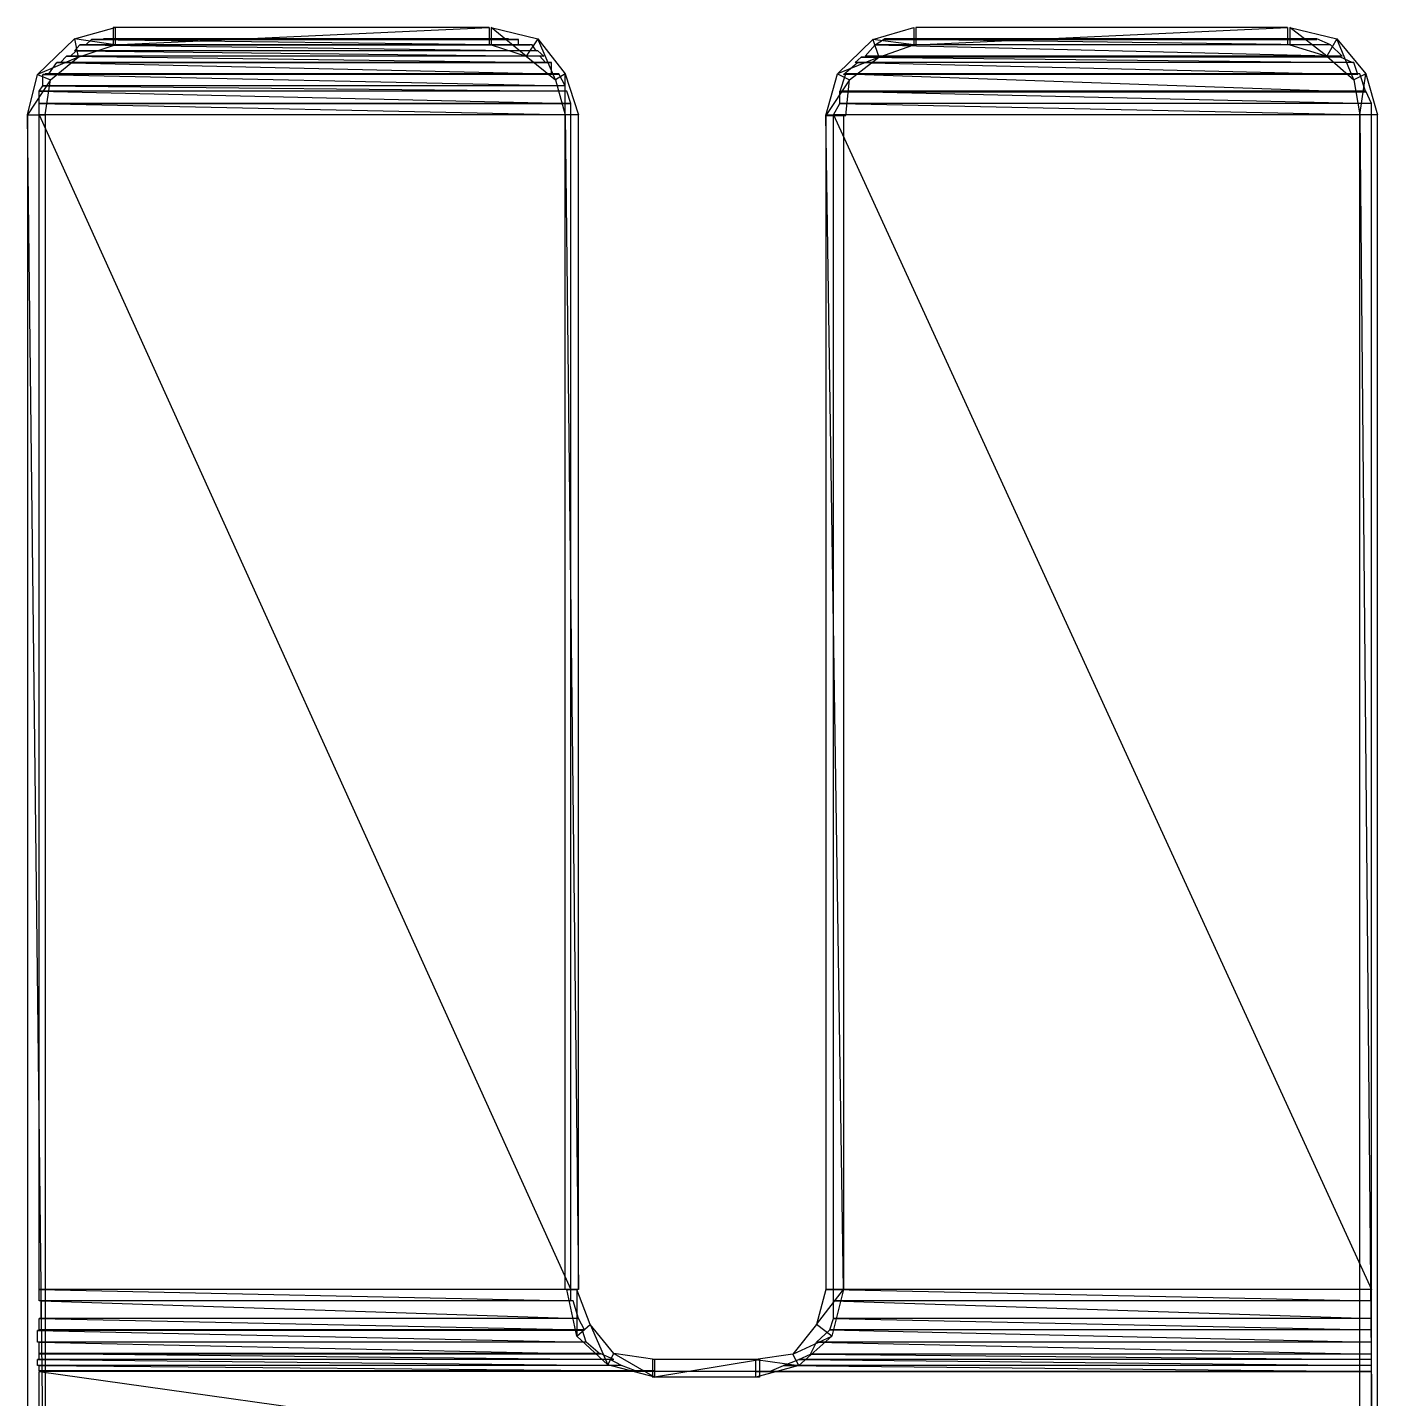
# Model space of a CAD drawing. Header units: millimetres. Extents: x 10 to 831, y 7 to 587.
# Drawn here: x 756.913 to 759.358, y 87.386 to 89.87 of the extents above; entities that cross this region are included whole.
import ezdxf

# ---------------------------------------------------------------- set-up
doc = ezdxf.new("R2010")
doc.units = ezdxf.units.MM
doc.layers.get('0').update_dxf_attribs({"linetype": 'CONTINUOUS'})

msp = doc.modelspace()

# ---------------------------------------------------------------- linework, layer by layer
at = {"color": 0}
for p, q in [((756.998, 89.8493), (757.072, 89.8701)), ((756.998, 89.8493), (757.072, 89.8701)), ((757.068, 89.8701), (757.068, 89.8384)), ((757.068, 89.8384), (757.749, 89.8701)), ((757.749, 89.8701), (757.068, 89.8701)), ((757.068, 89.8384), (757.749, 89.8701)), ((757.068, 89.8701), (757.068, 89.8384)), ((757.068, 89.8384), (757.749, 89.8701)), ((757.749, 89.8701), (757.068, 89.8701)), ((757.068, 89.8384), (757.749, 89.8701)), ((757.072, 89.8701), (757.072, 89.8384)), ((757.072, 89.8701), (757.072, 89.8384)), ((757.749, 89.8701), (757.749, 89.8384)), ((757.749, 89.8701), (757.749, 89.8384)), ((757.816, 89.8179), (757.753, 89.8701)), ((757.753, 89.8701), (757.837, 89.8493)), ((757.816, 89.8179), (757.753, 89.8701)), ((757.753, 89.8701), (757.753, 89.8384)), ((757.816, 89.8179), (757.753, 89.8701)), ((757.753, 89.8701), (757.837, 89.8493)), ((757.816, 89.8179), (757.753, 89.8701)), ((757.753, 89.8701), (757.753, 89.8384)), ((758.444, 89.8483), (758.518, 89.8701)), ((758.444, 89.8483), (758.518, 89.8701)), ((758.518, 89.8701), (758.518, 89.8384)), ((758.518, 89.8701), (758.518, 89.8384)), ((758.522, 89.8701), (758.522, 89.8384)), ((758.522, 89.8384), (759.195, 89.8701)), ((759.195, 89.8701), (758.522, 89.8701)), ((758.522, 89.8384), (759.195, 89.8701)), ((758.522, 89.8701), (758.522, 89.8384)), ((758.522, 89.8384), (759.195, 89.8701)), ((759.195, 89.8701), (758.522, 89.8701)), ((758.522, 89.8384), (759.195, 89.8701)), ((759.195, 89.8701), (759.195, 89.8384)), ((759.195, 89.8701), (759.195, 89.8384)), ((759.266, 89.8179), (759.199, 89.8701)), ((759.199, 89.8701), (759.284, 89.8493)), ((759.266, 89.8179), (759.199, 89.8701)), ((759.199, 89.8701), (759.199, 89.8384)), ((759.266, 89.8179), (759.199, 89.8701)), ((759.199, 89.8701), (759.284, 89.8493)), ((759.266, 89.8179), (759.199, 89.8701)), ((759.199, 89.8701), (759.199, 89.8384)), ((756.931, 89.7848), (756.998, 89.8493)), ((756.931, 89.7848), (756.998, 89.8493)), ((757.072, 89.8384), (756.998, 89.8493)), ((757.072, 89.8384), (756.998, 89.8493)), ((756.998, 89.8493), (757.005, 89.8165)), ((756.998, 89.8493), (757.005, 89.8165)), ((757.072, 89.8384), (756.998, 89.8493)), ((757.072, 89.8384), (756.998, 89.8493)), ((756.998, 89.8493), (757.005, 89.8165)), ((756.998, 89.8493), (757.005, 89.8165)), ((756.998, 89.8275), (757.008, 89.8384)), ((757.005, 89.8165), (757.072, 89.8384)), ((757.005, 89.8165), (757.072, 89.8384)), ((757.827, 89.8384), (757.008, 89.8384)), ((757.008, 89.8384), (757.834, 89.8275)), ((757.008, 89.8384), (757.834, 89.8275)), ((757.827, 89.8384), (757.008, 89.8384)), ((757.008, 89.8384), (757.834, 89.8275)), ((757.008, 89.8384), (757.834, 89.8275)), ((757.823, 89.8384), (757.012, 89.8384)), ((757.823, 89.8384), (757.012, 89.8384)), ((757.012, 89.8384), (757.019, 89.8384)), ((757.019, 89.8384), (757.029, 89.8483)), ((757.802, 89.8384), (757.019, 89.8384)), ((757.802, 89.8384), (757.019, 89.8384)), ((757.798, 89.8384), (757.019, 89.8384)), ((757.019, 89.8384), (757.823, 89.8384)), ((757.019, 89.8384), (757.823, 89.8384)), ((757.798, 89.8384), (757.019, 89.8384)), ((757.019, 89.8384), (757.823, 89.8384)), ((757.019, 89.8384), (757.823, 89.8384)), ((757.802, 89.8483), (757.029, 89.8483)), ((757.802, 89.8483), (757.029, 89.8483)), ((757.029, 89.8483), (757.047, 89.8483)), ((757.802, 89.8483), (757.029, 89.8483)), ((757.029, 89.8483), (757.802, 89.8384)), ((757.029, 89.8483), (757.802, 89.8384)), ((757.802, 89.8483), (757.029, 89.8483)), ((757.029, 89.8483), (757.802, 89.8384)), ((757.029, 89.8483), (757.802, 89.8384)), ((757.777, 89.8483), (757.047, 89.8483)), ((757.047, 89.8483), (757.802, 89.8483)), ((757.047, 89.8483), (757.802, 89.8483)), ((757.777, 89.8483), (757.047, 89.8483)), ((757.047, 89.8483), (757.802, 89.8483)), ((757.047, 89.8483), (757.802, 89.8483)), ((757.774, 89.8493), (757.051, 89.8493)), ((757.774, 89.8493), (757.051, 89.8493)), ((757.051, 89.8493), (757.075, 89.8493)), ((757.784, 89.8493), (757.054, 89.8493)), ((757.054, 89.8493), (757.784, 89.8493)), ((757.784, 89.8493), (757.054, 89.8493)), ((757.054, 89.8493), (757.774, 89.8493)), ((757.784, 89.8493), (757.054, 89.8493)), ((757.054, 89.8493), (757.784, 89.8493)), ((757.784, 89.8493), (757.054, 89.8493)), ((757.054, 89.8493), (757.774, 89.8493)), ((757.749, 89.8384), (757.068, 89.8384)), ((757.749, 89.8493), (757.075, 89.8493)), ((757.075, 89.8493), (757.774, 89.8493)), ((757.075, 89.8493), (757.774, 89.8493)), ((757.749, 89.8493), (757.075, 89.8493)), ((757.075, 89.8493), (757.774, 89.8493)), ((757.075, 89.8493), (757.774, 89.8493)), ((757.774, 89.8493), (757.749, 89.8493)), ((757.774, 89.8493), (757.749, 89.8493)), ((757.753, 89.8384), (757.816, 89.8179)), ((757.774, 89.8493), (757.784, 89.8493)), ((757.802, 89.8483), (757.777, 89.8483)), ((757.802, 89.8483), (757.777, 89.8483)), ((757.784, 89.8493), (757.784, 89.8493)), ((757.784, 89.8493), (757.784, 89.8493)), ((757.823, 89.8384), (757.798, 89.8384)), ((757.823, 89.8384), (757.798, 89.8384)), ((757.802, 89.8384), (757.802, 89.8483)), ((757.802, 89.8384), (757.802, 89.8483)), ((757.837, 89.8493), (757.816, 89.8179)), ((757.837, 89.8493), (757.816, 89.8179)), ((757.837, 89.8493), (757.816, 89.8179)), ((757.837, 89.8493), (757.816, 89.8179)), ((757.834, 89.8275), (757.827, 89.8384)), ((757.834, 89.8275), (757.827, 89.8384)), ((757.869, 89.7749), (757.837, 89.8493)), ((757.837, 89.8493), (757.887, 89.7862)), ((757.869, 89.7749), (757.837, 89.8493)), ((757.869, 89.7749), (757.837, 89.8493)), ((757.837, 89.8493), (757.887, 89.7862)), ((757.869, 89.7749), (757.837, 89.8493)), ((758.38, 89.7862), (758.444, 89.8483)), ((758.38, 89.7862), (758.444, 89.8483)), ((758.43, 89.8179), (758.448, 89.8384)), ((758.518, 89.8384), (758.444, 89.8483)), ((758.518, 89.8384), (758.444, 89.8483)), ((758.444, 89.8483), (758.455, 89.8165)), ((758.444, 89.8483), (758.455, 89.8165)), ((758.518, 89.8384), (758.444, 89.8483)), ((758.518, 89.8384), (758.444, 89.8483)), ((758.444, 89.8483), (758.455, 89.8165)), ((758.444, 89.8483), (758.455, 89.8165)), ((758.448, 89.8384), (758.465, 89.8493)), ((759.273, 89.8384), (758.448, 89.8384)), ((759.273, 89.8384), (758.448, 89.8384)), ((759.273, 89.8384), (758.448, 89.8384)), ((758.448, 89.8384), (759.294, 89.8179)), ((758.448, 89.8384), (759.294, 89.8179)), ((759.273, 89.8384), (758.448, 89.8384)), ((758.448, 89.8384), (759.294, 89.8179)), ((758.448, 89.8384), (759.294, 89.8179)), ((758.455, 89.8165), (758.518, 89.8384)), ((758.455, 89.8165), (758.518, 89.8384)), ((759.248, 89.8493), (758.465, 89.8493)), ((758.465, 89.8493), (759.273, 89.8384)), ((758.465, 89.8493), (759.273, 89.8384)), ((759.248, 89.8493), (758.465, 89.8493)), ((758.465, 89.8493), (759.273, 89.8384)), ((758.465, 89.8493), (759.273, 89.8384)), ((759.248, 89.8483), (758.465, 89.8483)), ((759.248, 89.8483), (758.465, 89.8483)), ((758.465, 89.8483), (758.5, 89.8483)), ((759.217, 89.8483), (758.5, 89.8483)), ((758.5, 89.8483), (759.248, 89.8483)), ((758.5, 89.8483), (759.248, 89.8483)), ((759.217, 89.8483), (758.5, 89.8483)), ((758.5, 89.8483), (759.248, 89.8483)), ((758.5, 89.8483), (759.248, 89.8483)), ((759.22, 89.8493), (758.504, 89.8493)), ((759.22, 89.8493), (758.504, 89.8493)), ((758.504, 89.8493), (758.522, 89.8493)), ((759.195, 89.8493), (758.522, 89.8493)), ((758.522, 89.8493), (759.22, 89.8493)), ((758.522, 89.8493), (759.22, 89.8493)), ((759.195, 89.8493), (758.522, 89.8493)), ((758.522, 89.8493), (759.22, 89.8493)), ((758.522, 89.8493), (759.22, 89.8493)), ((759.195, 89.8384), (758.522, 89.8384)), ((759.22, 89.8493), (759.195, 89.8493)), ((759.22, 89.8493), (759.195, 89.8493)), ((759.199, 89.8384), (759.266, 89.8179)), ((759.248, 89.8483), (759.217, 89.8483)), ((759.248, 89.8483), (759.217, 89.8483)), ((759.273, 89.8384), (759.248, 89.8493)), ((759.273, 89.8384), (759.248, 89.8493)), ((759.284, 89.8493), (759.266, 89.8179)), ((759.284, 89.8493), (759.266, 89.8179)), ((759.284, 89.8493), (759.266, 89.8179)), ((759.284, 89.8493), (759.266, 89.8179)), ((759.294, 89.8179), (759.273, 89.8384)), ((759.294, 89.8179), (759.273, 89.8384)), ((759.315, 89.7749), (759.284, 89.8493)), ((759.284, 89.8493), (759.337, 89.7862)), ((759.315, 89.7749), (759.284, 89.8493)), ((759.315, 89.7749), (759.284, 89.8493)), ((759.284, 89.8493), (759.337, 89.7862)), ((759.315, 89.7749), (759.284, 89.8493)), ((757.005, 89.8165), (756.931, 89.7848)), ((757.005, 89.8165), (756.931, 89.7848)), ((757.005, 89.8165), (756.931, 89.7848)), ((757.005, 89.8165), (756.931, 89.7848)), ((756.955, 89.7749), (757.005, 89.8165)), ((756.955, 89.7749), (757.005, 89.8165)), ((756.973, 89.8066), (756.984, 89.8179)), ((757.841, 89.8179), (756.984, 89.8179)), ((756.984, 89.8179), (757.851, 89.8066)), ((756.984, 89.8179), (757.851, 89.8066)), ((757.841, 89.8179), (756.984, 89.8179)), ((756.984, 89.8179), (757.851, 89.8066)), ((756.984, 89.8179), (757.851, 89.8066)), ((756.991, 89.8179), (757.001, 89.8275)), ((757.848, 89.8179), (756.991, 89.8179)), ((757.848, 89.8179), (756.991, 89.8179)), ((757.834, 89.8275), (756.998, 89.8275)), ((757.834, 89.8275), (756.998, 89.8275)), ((757.837, 89.8275), (757.001, 89.8275)), ((757.001, 89.8275), (757.848, 89.8179)), ((757.001, 89.8275), (757.848, 89.8179)), ((757.837, 89.8275), (757.001, 89.8275)), ((757.001, 89.8275), (757.848, 89.8179)), ((757.001, 89.8275), (757.848, 89.8179)), ((757.816, 89.8179), (757.869, 89.7749)), ((757.816, 89.8179), (757.869, 89.7749)), ((757.848, 89.8179), (757.837, 89.8275)), ((757.848, 89.8179), (757.837, 89.8275)), ((757.851, 89.8066), (757.841, 89.8179)), ((757.851, 89.8066), (757.841, 89.8179)), ((758.455, 89.8165), (758.38, 89.7862)), ((758.455, 89.8165), (758.38, 89.7862)), ((758.455, 89.8165), (758.38, 89.7862)), ((758.455, 89.8165), (758.38, 89.7862)), ((758.402, 89.7749), (758.455, 89.8165)), ((758.402, 89.7749), (758.455, 89.8165)), ((758.412, 89.8066), (758.423, 89.8165)), ((759.291, 89.8165), (758.423, 89.8165)), ((758.423, 89.8165), (759.312, 89.8066)), ((758.423, 89.8165), (759.312, 89.8066)), ((759.291, 89.8165), (758.423, 89.8165)), ((758.423, 89.8165), (759.312, 89.8066)), ((758.423, 89.8165), (759.312, 89.8066)), ((759.294, 89.8179), (758.43, 89.8179)), ((759.294, 89.8179), (758.43, 89.8179)), ((759.266, 89.8179), (759.315, 89.7749)), ((759.266, 89.8179), (759.315, 89.7749)), ((759.312, 89.8066), (759.291, 89.8165)), ((759.312, 89.8066), (759.291, 89.8165)), ((756.913, 89.7117), (756.931, 89.7848)), ((756.913, 89.7117), (756.931, 89.7848)), ((756.931, 89.7848), (756.955, 89.7749)), ((756.931, 89.7848), (756.955, 89.7749)), ((756.931, 89.7848), (756.955, 89.7749)), ((756.931, 89.7848), (756.955, 89.7749)), ((757.876, 89.7848), (756.941, 89.7848)), ((756.941, 89.7848), (757.887, 89.764)), ((756.941, 89.7848), (757.887, 89.764)), ((757.876, 89.7848), (756.941, 89.7848)), ((756.941, 89.7848), (757.887, 89.764)), ((756.941, 89.7848), (757.887, 89.764)), ((756.941, 89.764), (756.941, 89.7848)), ((757.876, 89.7862), (756.945, 89.7862)), ((757.876, 89.7862), (756.945, 89.7862)), ((756.945, 89.7862), (756.955, 89.7862)), ((756.952, 89.7862), (756.966, 89.8066)), ((757.862, 89.7862), (756.952, 89.7862)), ((757.862, 89.7862), (756.952, 89.7862)), ((757.865, 89.7862), (756.955, 89.7862)), ((756.955, 89.7862), (757.876, 89.7862)), ((756.955, 89.7862), (757.876, 89.7862)), ((757.865, 89.7862), (756.955, 89.7862)), ((756.955, 89.7862), (757.876, 89.7862)), ((756.955, 89.7862), (757.876, 89.7862)), ((757.862, 89.8066), (756.966, 89.8066)), ((757.862, 89.8066), (756.966, 89.8066)), ((756.966, 89.8066), (756.976, 89.8066)), ((757.862, 89.8066), (756.966, 89.8066)), ((756.966, 89.8066), (757.862, 89.7862)), ((756.966, 89.8066), (757.862, 89.7862)), ((757.862, 89.8066), (756.966, 89.8066)), ((756.966, 89.8066), (757.862, 89.7862)), ((756.966, 89.8066), (757.862, 89.7862)), ((757.851, 89.8066), (756.973, 89.8066)), ((757.851, 89.8066), (756.973, 89.8066)), ((757.855, 89.8066), (756.976, 89.8066)), ((756.976, 89.8066), (757.862, 89.8066)), ((756.976, 89.8066), (757.862, 89.8066)), ((757.855, 89.8066), (756.976, 89.8066)), ((756.976, 89.8066), (757.862, 89.8066)), ((756.976, 89.8066), (757.862, 89.8066)), ((757.862, 89.8066), (757.855, 89.8066)), ((757.862, 89.8066), (757.855, 89.8066)), ((757.862, 89.7862), (757.862, 89.8066)), ((757.862, 89.7862), (757.862, 89.8066)), ((757.876, 89.7862), (757.865, 89.7862)), ((757.876, 89.7862), (757.865, 89.7862)), ((757.887, 89.7862), (757.869, 89.7749)), ((757.887, 89.7862), (757.869, 89.7749)), ((757.887, 89.7862), (757.869, 89.7749)), ((757.887, 89.7862), (757.869, 89.7749)), ((757.887, 89.764), (757.876, 89.7848)), ((757.887, 89.764), (757.876, 89.7848)), ((757.887, 89.7117), (757.887, 89.7862)), ((757.887, 89.7862), (757.911, 89.7117)), ((757.887, 89.7117), (757.887, 89.7862)), ((757.887, 89.7117), (757.887, 89.7862)), ((757.887, 89.7862), (757.911, 89.7117)), ((757.887, 89.7117), (757.887, 89.7862)), ((758.359, 89.7103), (758.38, 89.7862)), ((758.359, 89.7103), (758.38, 89.7862)), ((758.38, 89.7862), (758.402, 89.7749)), ((758.38, 89.7862), (758.402, 89.7749)), ((758.38, 89.7862), (758.402, 89.7749)), ((758.38, 89.7862), (758.402, 89.7749)), ((758.384, 89.753), (758.395, 89.7862)), ((758.391, 89.7848), (758.416, 89.8066)), ((759.322, 89.7848), (758.391, 89.7848)), ((759.322, 89.7848), (758.391, 89.7848)), ((759.326, 89.7862), (758.395, 89.7862)), ((758.395, 89.7862), (759.337, 89.753)), ((758.395, 89.7862), (759.337, 89.753)), ((759.326, 89.7862), (758.395, 89.7862)), ((758.395, 89.7862), (759.337, 89.753)), ((758.395, 89.7862), (759.337, 89.753)), ((759.312, 89.8066), (758.412, 89.8066)), ((759.312, 89.8066), (758.412, 89.8066)), ((759.315, 89.8066), (758.416, 89.8066)), ((758.416, 89.8066), (759.322, 89.7848)), ((758.416, 89.8066), (759.322, 89.7848)), ((759.315, 89.8066), (758.416, 89.8066)), ((758.416, 89.8066), (759.322, 89.7848)), ((758.416, 89.8066), (759.322, 89.7848)), ((759.322, 89.7848), (759.315, 89.8066)), ((759.322, 89.7848), (759.315, 89.8066)), ((759.337, 89.7862), (759.315, 89.7749)), ((759.337, 89.7862), (759.315, 89.7749)), ((759.337, 89.7862), (759.315, 89.7749)), ((759.337, 89.7862), (759.315, 89.7749)), ((759.337, 89.753), (759.326, 89.7862)), ((759.337, 89.753), (759.326, 89.7862)), ((759.326, 89.7117), (759.337, 89.7862)), ((759.326, 89.7117), (759.337, 89.7862)), ((759.326, 89.7117), (759.337, 89.7862)), ((759.326, 89.7117), (759.337, 89.7862)), ((759.337, 89.7862), (759.358, 89.7117)), ((759.337, 89.7862), (759.358, 89.7117)), ((756.955, 89.7749), (756.913, 89.7117)), ((756.955, 89.7749), (756.913, 89.7117)), ((756.955, 89.7749), (756.913, 89.7117)), ((756.955, 89.7749), (756.913, 89.7117)), ((756.934, 89.7544), (756.941, 89.764)), ((757.887, 89.764), (756.941, 89.764)), ((757.887, 89.764), (756.941, 89.764)), ((757.887, 89.764), (756.941, 89.764)), ((756.941, 89.764), (757.887, 89.7544)), ((756.941, 89.764), (757.887, 89.7544)), ((757.887, 89.764), (756.941, 89.764)), ((756.941, 89.764), (757.887, 89.7544)), ((756.941, 89.764), (757.887, 89.7544)), ((756.945, 89.7117), (756.955, 89.7749)), ((757.869, 89.7749), (757.887, 89.7117)), ((757.869, 89.7749), (757.887, 89.7117)), ((757.887, 89.7544), (757.887, 89.764)), ((757.887, 89.7544), (757.887, 89.764)), ((758.402, 89.7749), (758.359, 89.7103)), ((758.402, 89.7749), (758.359, 89.7103)), ((758.402, 89.7749), (758.359, 89.7103)), ((758.402, 89.7749), (758.359, 89.7103)), ((758.395, 89.7103), (758.402, 89.7749)), ((759.315, 89.7749), (759.326, 89.7117)), ((759.315, 89.7749), (759.326, 89.7117)), ((757.887, 89.7544), (756.934, 89.7544)), ((757.887, 89.7544), (756.934, 89.7544)), ((757.89, 89.7544), (756.934, 89.7544)), ((756.934, 89.7544), (757.897, 89.7322)), ((756.934, 89.7544), (757.897, 89.7322)), ((757.89, 89.7544), (756.934, 89.7544)), ((756.934, 89.7544), (757.897, 89.7322)), ((756.934, 89.7544), (757.897, 89.7322)), ((756.934, 89.7322), (756.934, 89.7544)), ((757.897, 89.7322), (757.89, 89.7544)), ((757.897, 89.7322), (757.89, 89.7544)), ((759.337, 89.7544), (758.384, 89.7544)), ((758.384, 89.7544), (759.347, 89.7322)), ((758.384, 89.7544), (759.347, 89.7322)), ((759.337, 89.7544), (758.384, 89.7544)), ((758.384, 89.7544), (759.347, 89.7322)), ((758.384, 89.7544), (759.347, 89.7322)), ((758.384, 89.7322), (758.384, 89.7544)), ((759.337, 89.753), (758.384, 89.753)), ((759.337, 89.753), (758.384, 89.753)), ((759.347, 89.7322), (759.337, 89.7544)), ((759.347, 89.7322), (759.337, 89.7544)), ((756.945, 86.9707), (756.913, 89.7117)), ((756.913, 89.7117), (756.913, 86.9389)), ((756.945, 86.9707), (756.913, 89.7117)), ((756.913, 89.7117), (756.945, 89.7117)), ((756.945, 86.9707), (756.913, 89.7117)), ((756.913, 89.7117), (756.913, 86.9389)), ((756.945, 86.9707), (756.913, 89.7117)), ((756.913, 89.7117), (756.945, 89.7117)), ((756.913, 89.7117), (756.945, 89.7117)), ((756.913, 89.7117), (756.945, 89.7117)), ((757.897, 89.7322), (756.934, 89.7322)), ((757.897, 89.7322), (756.934, 89.7322)), ((756.934, 89.7322), (757.897, 89.7322)), ((757.897, 89.7322), (756.934, 89.7322)), ((757.897, 89.7322), (756.934, 89.7322)), ((756.934, 89.7322), (757.897, 89.7322)), ((757.897, 89.7322), (756.934, 89.7322)), ((757.897, 89.7322), (756.934, 89.7322)), ((756.934, 89.7322), (757.897, 89.7322)), ((757.897, 89.7322), (756.934, 89.7322)), ((756.934, 89.7322), (757.897, 89.7117)), ((756.934, 89.7322), (757.897, 89.7117)), ((757.897, 89.7322), (756.934, 89.7322)), ((756.934, 89.7322), (757.897, 89.7117)), ((756.934, 89.7322), (757.897, 89.7117)), ((756.934, 89.7117), (756.934, 89.7322)), ((757.897, 89.7117), (756.934, 89.7117)), ((757.897, 89.7117), (756.934, 89.7117)), ((757.897, 89.7117), (756.934, 89.7117)), ((756.934, 89.7117), (757.897, 87.5841)), ((756.934, 89.7117), (757.897, 87.5841)), ((757.897, 89.7117), (756.934, 89.7117)), ((756.934, 89.7117), (757.897, 87.5841)), ((756.934, 89.7117), (757.897, 87.5841)), ((756.934, 87.5841), (756.934, 89.7117)), ((756.945, 89.7117), (756.945, 86.9707)), ((757.911, 89.7117), (757.887, 89.7117)), ((757.911, 89.7117), (757.887, 89.7117)), ((757.911, 89.7117), (757.887, 89.7117)), ((757.887, 89.7117), (757.911, 87.5841)), ((757.887, 89.7117), (757.911, 87.5841)), ((757.911, 89.7117), (757.887, 89.7117)), ((757.887, 89.7117), (757.911, 87.5841)), ((757.887, 89.7117), (757.911, 87.5841)), ((757.887, 87.5841), (757.887, 89.7117)), ((757.897, 89.7322), (757.897, 89.7322)), ((757.897, 89.7322), (757.897, 89.7322)), ((757.897, 89.7322), (757.897, 89.7322)), ((757.897, 89.7322), (757.897, 89.7322)), ((757.897, 89.7117), (757.897, 89.7322)), ((757.897, 89.7117), (757.897, 89.7322)), ((757.897, 87.5841), (757.897, 89.7117)), ((757.897, 87.5841), (757.897, 89.7117)), ((757.911, 87.5841), (757.911, 89.7117)), ((757.911, 87.5841), (757.911, 89.7117)), ((758.391, 87.5841), (758.359, 89.7117)), ((758.359, 89.7117), (758.359, 87.5841)), ((758.391, 87.5841), (758.359, 89.7117)), ((758.359, 89.7117), (758.391, 89.7117)), ((758.391, 87.5841), (758.359, 89.7117)), ((758.359, 89.7117), (758.359, 87.5841)), ((758.391, 87.5841), (758.359, 89.7117)), ((758.359, 89.7117), (758.391, 89.7117)), ((758.359, 89.7103), (758.395, 89.7103)), ((758.359, 89.7103), (758.395, 89.7103)), ((758.373, 89.7117), (758.384, 89.7322)), ((759.347, 89.7117), (758.373, 89.7117)), ((759.347, 89.7117), (758.373, 89.7117)), ((759.347, 89.7117), (758.373, 89.7117)), ((758.373, 89.7117), (759.347, 87.5841)), ((758.373, 89.7117), (759.347, 87.5841)), ((759.347, 89.7117), (758.373, 89.7117)), ((758.373, 89.7117), (759.347, 87.5841)), ((758.373, 89.7117), (759.347, 87.5841)), ((758.373, 87.5841), (758.373, 89.7117)), ((759.347, 89.7322), (758.384, 89.7322)), ((759.347, 89.7322), (758.384, 89.7322)), ((759.347, 89.7322), (758.384, 89.7322)), ((758.384, 89.7322), (759.347, 89.7117)), ((758.384, 89.7322), (759.347, 89.7117)), ((759.347, 89.7322), (758.384, 89.7322)), ((758.384, 89.7322), (759.347, 89.7117)), ((758.384, 89.7322), (759.347, 89.7117)), ((758.391, 89.7117), (758.391, 87.5841)), ((759.358, 89.7117), (759.326, 89.7117)), ((759.326, 89.7117), (759.358, 86.2295)), ((759.326, 89.7117), (759.358, 86.2295)), ((759.358, 89.7117), (759.326, 89.7117)), ((759.326, 89.7117), (759.358, 86.2295)), ((759.326, 89.7117), (759.358, 86.2295)), ((759.326, 86.2295), (759.326, 89.7117)), ((759.358, 89.7117), (759.326, 89.7117)), ((759.358, 89.7117), (759.326, 89.7117)), ((759.347, 89.7117), (759.347, 89.7322)), ((759.347, 89.7117), (759.347, 89.7322)), ((759.347, 87.5841), (759.347, 89.7117)), ((759.347, 87.5841), (759.347, 89.7117)), ((759.358, 86.2295), (759.358, 89.7117)), ((759.358, 86.2295), (759.358, 89.7117)), ((757.897, 87.5841), (756.934, 87.5841)), ((757.897, 87.5841), (756.934, 87.5841)), ((757.897, 87.5841), (756.934, 87.5841)), ((756.934, 87.5841), (757.897, 87.5633)), ((756.934, 87.5841), (757.897, 87.5633)), ((757.897, 87.5841), (756.934, 87.5841)), ((756.934, 87.5841), (757.897, 87.5633)), ((756.934, 87.5841), (757.897, 87.5633)), ((756.934, 87.5633), (756.934, 87.5841)), ((757.911, 87.5841), (757.887, 87.5841)), ((757.911, 87.5841), (757.887, 87.5841)), ((757.89, 87.5841), (757.908, 87.5841)), ((757.908, 87.4998), (757.89, 87.5841)), ((757.89, 87.5841), (757.908, 87.5841)), ((757.908, 87.4998), (757.89, 87.5841)), ((757.897, 87.5633), (757.897, 87.5841)), ((757.897, 87.5633), (757.897, 87.5841)), ((757.908, 87.5841), (757.908, 87.4998)), ((757.908, 87.5841), (757.908, 87.4998)), ((757.932, 87.5206), (757.908, 87.5841)), ((757.908, 87.5841), (757.908, 87.4998)), ((757.908, 87.5841), (757.908, 87.4998)), ((757.932, 87.5206), (757.908, 87.5841)), ((758.342, 87.5206), (758.391, 87.5841)), ((758.342, 87.5206), (758.391, 87.5841)), ((758.342, 87.5206), (758.391, 87.5841)), ((758.342, 87.5206), (758.391, 87.5841)), ((758.359, 87.5841), (758.342, 87.5206)), ((758.391, 87.5841), (758.359, 87.5841)), ((758.391, 87.5841), (758.359, 87.5841)), ((758.359, 87.5841), (758.391, 87.5841)), ((758.359, 87.5841), (758.391, 87.5841)), ((758.391, 87.5841), (758.37, 87.4998)), ((758.391, 87.5841), (758.37, 87.4998)), ((759.347, 87.5841), (758.373, 87.5841)), ((759.347, 87.5841), (758.373, 87.5841)), ((759.347, 87.5841), (758.373, 87.5841)), ((758.373, 87.5841), (759.347, 87.5633)), ((758.373, 87.5841), (759.347, 87.5633)), ((759.347, 87.5841), (758.373, 87.5841)), ((758.373, 87.5841), (759.347, 87.5633)), ((758.373, 87.5841), (759.347, 87.5633)), ((758.373, 87.5633), (758.373, 87.5841)), ((759.347, 87.5633), (759.347, 87.5841)), ((759.347, 87.5633), (759.347, 87.5841)), ((757.897, 87.5633), (756.934, 87.5633)), ((757.897, 87.5633), (756.934, 87.5633)), ((757.901, 87.5633), (756.938, 87.5633)), ((756.938, 87.5633), (757.911, 87.5316)), ((756.938, 87.5633), (757.911, 87.5316)), ((757.901, 87.5633), (756.938, 87.5633)), ((756.938, 87.5633), (757.911, 87.5316)), ((756.938, 87.5633), (757.911, 87.5316)), ((756.938, 87.5316), (756.938, 87.5633)), ((757.911, 87.5316), (757.901, 87.5633)), ((757.911, 87.5316), (757.901, 87.5633)), ((759.347, 87.5633), (758.373, 87.5633)), ((759.347, 87.5633), (758.373, 87.5633)), ((759.347, 87.5633), (758.373, 87.5633)), ((758.373, 87.5633), (759.347, 87.5316)), ((758.373, 87.5633), (759.347, 87.5316)), ((759.347, 87.5633), (758.373, 87.5633)), ((758.373, 87.5633), (759.347, 87.5316)), ((758.373, 87.5633), (759.347, 87.5316)), ((758.373, 87.5316), (758.373, 87.5633)), ((759.347, 87.5316), (759.347, 87.5633)), ((759.347, 87.5316), (759.347, 87.5633)), ((757.911, 87.5316), (756.934, 87.5316)), ((756.934, 87.5316), (757.922, 87.5111)), ((756.934, 87.5316), (757.922, 87.5111)), ((757.911, 87.5316), (756.934, 87.5316)), ((756.934, 87.5316), (757.922, 87.5111)), ((756.934, 87.5316), (757.922, 87.5111)), ((756.934, 87.5111), (756.934, 87.5316)), ((757.911, 87.5316), (756.938, 87.5316)), ((757.911, 87.5316), (756.938, 87.5316)), ((757.922, 87.5111), (757.911, 87.5316)), ((757.922, 87.5111), (757.911, 87.5316)), ((758.366, 87.5111), (758.373, 87.5316)), ((759.347, 87.5316), (758.373, 87.5316)), ((759.347, 87.5316), (758.373, 87.5316)), ((759.347, 87.5316), (758.373, 87.5316)), ((758.373, 87.5316), (759.347, 87.5111)), ((758.373, 87.5316), (759.347, 87.5111)), ((759.347, 87.5316), (758.373, 87.5316)), ((758.373, 87.5316), (759.347, 87.5111)), ((758.373, 87.5316), (759.347, 87.5111)), ((759.347, 87.5111), (759.347, 87.5316)), ((759.347, 87.5111), (759.347, 87.5316)), ((757.918, 87.5097), (756.931, 87.5097)), ((756.931, 87.5097), (757.925, 87.4889)), ((756.931, 87.5097), (757.925, 87.4889)), ((757.918, 87.5097), (756.931, 87.5097)), ((756.931, 87.5097), (757.925, 87.4889)), ((756.931, 87.5097), (757.925, 87.4889)), ((756.931, 87.4889), (756.931, 87.5097)), ((757.922, 87.5111), (756.934, 87.5111)), ((757.922, 87.5111), (756.934, 87.5111)), ((757.908, 87.4998), (757.932, 87.5206)), ((757.908, 87.4998), (757.932, 87.5206)), ((757.908, 87.4998), (757.932, 87.5206)), ((757.908, 87.4998), (757.932, 87.5206)), ((757.964, 87.4476), (757.908, 87.4998)), ((757.964, 87.4476), (757.908, 87.4998)), ((757.925, 87.4889), (757.918, 87.5097)), ((757.925, 87.4889), (757.918, 87.5097)), ((757.932, 87.5206), (757.964, 87.4476)), ((757.932, 87.5206), (757.964, 87.4476)), ((757.975, 87.4681), (757.932, 87.5206)), ((757.932, 87.5206), (757.964, 87.4476)), ((757.932, 87.5206), (757.964, 87.4476)), ((757.975, 87.4681), (757.932, 87.5206)), ((758.342, 87.5206), (758.299, 87.467)), ((758.342, 87.5206), (758.299, 87.467)), ((758.299, 87.467), (758.37, 87.4998)), ((758.299, 87.467), (758.37, 87.4998)), ((758.299, 87.467), (758.37, 87.4998)), ((758.299, 87.467), (758.37, 87.4998)), ((758.37, 87.4998), (758.31, 87.4462)), ((758.37, 87.4998), (758.31, 87.4462)), ((758.37, 87.4998), (758.342, 87.5206)), ((758.37, 87.4998), (758.342, 87.5206)), ((758.37, 87.4998), (758.342, 87.5206)), ((758.37, 87.4998), (758.342, 87.5206)), ((758.342, 87.4889), (758.366, 87.5111)), ((759.347, 87.5111), (758.366, 87.5111)), ((759.347, 87.5111), (758.366, 87.5111)), ((759.347, 87.5111), (758.366, 87.5111)), ((758.366, 87.5111), (759.347, 87.4889)), ((758.366, 87.5111), (759.347, 87.4889)), ((759.347, 87.5111), (758.366, 87.5111)), ((758.366, 87.5111), (759.347, 87.4889)), ((758.366, 87.5111), (759.347, 87.4889)), ((759.347, 87.4889), (759.347, 87.5111)), ((759.347, 87.4889), (759.347, 87.5111)), ((757.925, 87.4889), (756.931, 87.4889)), ((757.925, 87.4889), (756.931, 87.4889)), ((757.925, 87.4889), (756.934, 87.4889)), ((756.934, 87.4889), (757.95, 87.467)), ((756.934, 87.4889), (757.95, 87.467)), ((757.925, 87.4889), (756.934, 87.4889)), ((756.934, 87.4889), (757.95, 87.467)), ((756.934, 87.4889), (757.95, 87.467)), ((756.934, 87.467), (756.934, 87.4889)), ((757.95, 87.467), (757.925, 87.4889)), ((757.95, 87.467), (757.925, 87.4889)), ((758.331, 87.467), (758.342, 87.4889)), ((759.347, 87.4889), (758.342, 87.4889)), ((759.347, 87.4889), (758.342, 87.4889)), ((759.347, 87.4889), (758.342, 87.4889)), ((758.342, 87.4889), (759.347, 87.467)), ((758.342, 87.4889), (759.347, 87.467)), ((759.347, 87.4889), (758.342, 87.4889)), ((758.342, 87.4889), (759.347, 87.467)), ((758.342, 87.4889), (759.347, 87.467)), ((759.347, 87.467), (759.347, 87.4889)), ((759.347, 87.467), (759.347, 87.4889)), ((757.968, 87.4571), (756.931, 87.4571)), ((756.931, 87.4571), (757.989, 87.4462)), ((756.931, 87.4571), (757.989, 87.4462)), ((757.968, 87.4571), (756.931, 87.4571)), ((756.931, 87.4571), (757.989, 87.4462)), ((756.931, 87.4571), (757.989, 87.4462)), ((756.931, 87.4462), (756.931, 87.4571)), ((757.95, 87.4681), (756.934, 87.4681)), ((756.934, 87.4681), (757.975, 87.4571)), ((756.934, 87.4681), (757.975, 87.4571)), ((757.95, 87.4681), (756.934, 87.4681)), ((756.934, 87.4681), (757.975, 87.4571)), ((756.934, 87.4681), (757.975, 87.4571)), ((756.934, 87.4571), (756.934, 87.4681)), ((757.95, 87.467), (756.934, 87.467)), ((757.95, 87.467), (756.934, 87.467)), ((757.975, 87.4571), (756.934, 87.4571)), ((757.975, 87.4571), (756.934, 87.4571)), ((757.975, 87.4571), (757.95, 87.4681)), ((757.975, 87.4571), (757.95, 87.4681)), ((757.964, 87.4476), (757.975, 87.4681)), ((757.964, 87.4476), (757.975, 87.4681)), ((757.964, 87.4476), (757.975, 87.4681)), ((757.964, 87.4476), (757.975, 87.4681)), ((757.989, 87.4462), (757.968, 87.4571)), ((757.989, 87.4462), (757.968, 87.4571)), ((757.975, 87.4681), (758.049, 87.4254)), ((757.975, 87.4681), (758.049, 87.4254)), ((757.975, 87.4681), (758.049, 87.4254)), ((757.975, 87.4681), (758.049, 87.4254)), ((758.049, 87.4571), (757.975, 87.4681)), ((758.045, 87.4571), (758.045, 87.4254)), ((758.045, 87.4254), (758.239, 87.4571)), ((758.239, 87.4571), (758.045, 87.4571)), ((758.045, 87.4254), (758.239, 87.4571)), ((758.045, 87.4571), (758.045, 87.4254)), ((758.045, 87.4254), (758.239, 87.4571)), ((758.239, 87.4571), (758.045, 87.4571)), ((758.045, 87.4254), (758.239, 87.4571)), ((758.049, 87.4254), (758.049, 87.4571)), ((758.049, 87.4254), (758.049, 87.4571)), ((758.299, 87.467), (758.232, 87.4571)), ((758.299, 87.467), (758.232, 87.4571)), ((758.232, 87.4254), (758.232, 87.4571)), ((758.232, 87.4571), (758.31, 87.4462)), ((758.232, 87.4571), (758.31, 87.4462)), ((758.232, 87.4254), (758.232, 87.4571)), ((758.232, 87.4571), (758.31, 87.4462)), ((758.232, 87.4571), (758.31, 87.4462)), ((758.239, 87.4571), (758.239, 87.4254)), ((758.239, 87.4571), (758.239, 87.4254)), ((758.282, 87.4462), (758.31, 87.4571)), ((758.31, 87.4462), (758.299, 87.467)), ((758.31, 87.4462), (758.299, 87.467)), ((758.31, 87.4462), (758.299, 87.467)), ((758.31, 87.4462), (758.299, 87.467)), ((758.31, 87.4571), (758.331, 87.467)), ((759.347, 87.4571), (758.31, 87.4571)), ((759.347, 87.4571), (758.31, 87.4571)), ((759.347, 87.4571), (758.31, 87.4571)), ((758.31, 87.4571), (759.347, 87.4462)), ((758.31, 87.4571), (759.347, 87.4462)), ((759.347, 87.4571), (758.31, 87.4571)), ((758.31, 87.4571), (759.347, 87.4462)), ((758.31, 87.4571), (759.347, 87.4462)), ((759.347, 87.467), (758.331, 87.467)), ((759.347, 87.467), (758.331, 87.467)), ((759.347, 87.467), (758.331, 87.467)), ((758.331, 87.467), (759.347, 87.4571)), ((758.331, 87.467), (759.347, 87.4571)), ((759.347, 87.467), (758.331, 87.467)), ((758.331, 87.467), (759.347, 87.4571)), ((758.331, 87.467), (759.347, 87.4571)), ((759.347, 87.4571), (759.347, 87.467)), ((759.347, 87.4571), (759.347, 87.467)), ((759.347, 87.4462), (759.347, 87.4571)), ((759.347, 87.4462), (759.347, 87.4571)), ((757.989, 87.4462), (756.931, 87.4462)), ((757.989, 87.4462), (756.931, 87.4462)), ((757.989, 87.4462), (756.934, 87.4462)), ((756.934, 87.4462), (758.014, 87.4367)), ((756.934, 87.4462), (758.014, 87.4367)), ((757.989, 87.4462), (756.934, 87.4462)), ((756.934, 87.4462), (758.014, 87.4367)), ((756.934, 87.4462), (758.014, 87.4367)), ((756.934, 87.4367), (756.934, 87.4462)), ((758.014, 87.4367), (756.934, 87.4367)), ((758.014, 87.4367), (756.934, 87.4367)), ((758.049, 87.4367), (756.934, 87.4367)), ((756.934, 87.4367), (758.049, 87.4367)), ((758.049, 87.4367), (756.934, 87.4367)), ((756.934, 87.4367), (758.014, 87.4367)), ((758.049, 87.4367), (756.934, 87.4367)), ((756.934, 87.4367), (758.049, 87.4367)), ((758.049, 87.4367), (756.934, 87.4367)), ((756.934, 87.4367), (758.014, 87.4367)), ((759.347, 87.4353), (756.934, 87.4353)), ((756.934, 87.4353), (759.347, 87.0977)), ((756.934, 87.4353), (759.347, 87.0977)), ((759.347, 87.4353), (756.934, 87.4353)), ((756.934, 87.4353), (759.347, 87.0977)), ((756.934, 87.4353), (759.347, 87.0977)), ((756.934, 87.0977), (756.934, 87.4353)), ((758.049, 87.4254), (757.964, 87.4476)), ((758.049, 87.4254), (757.964, 87.4476)), ((758.014, 87.4367), (757.989, 87.4462)), ((758.014, 87.4367), (757.989, 87.4462)), ((758.014, 87.4367), (758.049, 87.4367)), ((758.239, 87.4254), (758.045, 87.4254)), ((758.049, 87.4367), (758.049, 87.4367)), ((758.049, 87.4367), (758.049, 87.4367)), ((758.31, 87.4462), (758.232, 87.4254)), ((758.31, 87.4462), (758.232, 87.4254)), ((759.347, 87.4353), (758.232, 87.4353)), ((759.347, 87.4353), (758.232, 87.4353)), ((758.232, 87.4353), (758.257, 87.4353)), ((758.257, 87.4353), (758.282, 87.4462)), ((759.347, 87.4353), (758.257, 87.4353)), ((759.347, 87.4353), (758.257, 87.4353)), ((759.347, 87.4353), (758.257, 87.4353)), ((758.257, 87.4353), (759.347, 87.4353)), ((758.257, 87.4353), (759.347, 87.4353)), ((759.347, 87.4353), (758.257, 87.4353)), ((758.257, 87.4353), (759.347, 87.4353)), ((758.257, 87.4353), (759.347, 87.4353)), ((759.347, 87.4462), (758.282, 87.4462)), ((759.347, 87.4462), (758.282, 87.4462)), ((759.347, 87.4462), (758.282, 87.4462)), ((758.282, 87.4462), (759.347, 87.4353)), ((758.282, 87.4462), (759.347, 87.4353)), ((759.347, 87.4462), (758.282, 87.4462)), ((758.282, 87.4462), (759.347, 87.4353)), ((758.282, 87.4462), (759.347, 87.4353)), ((759.347, 87.4353), (759.347, 87.4462)), ((759.347, 87.4353), (759.347, 87.4462)), ((759.347, 87.0977), (759.347, 87.4353)), ((759.347, 87.0977), (759.347, 87.4353))]:
    msp.add_line(p, q, dxfattribs=at)

doc.saveas('drawing.dxf')
